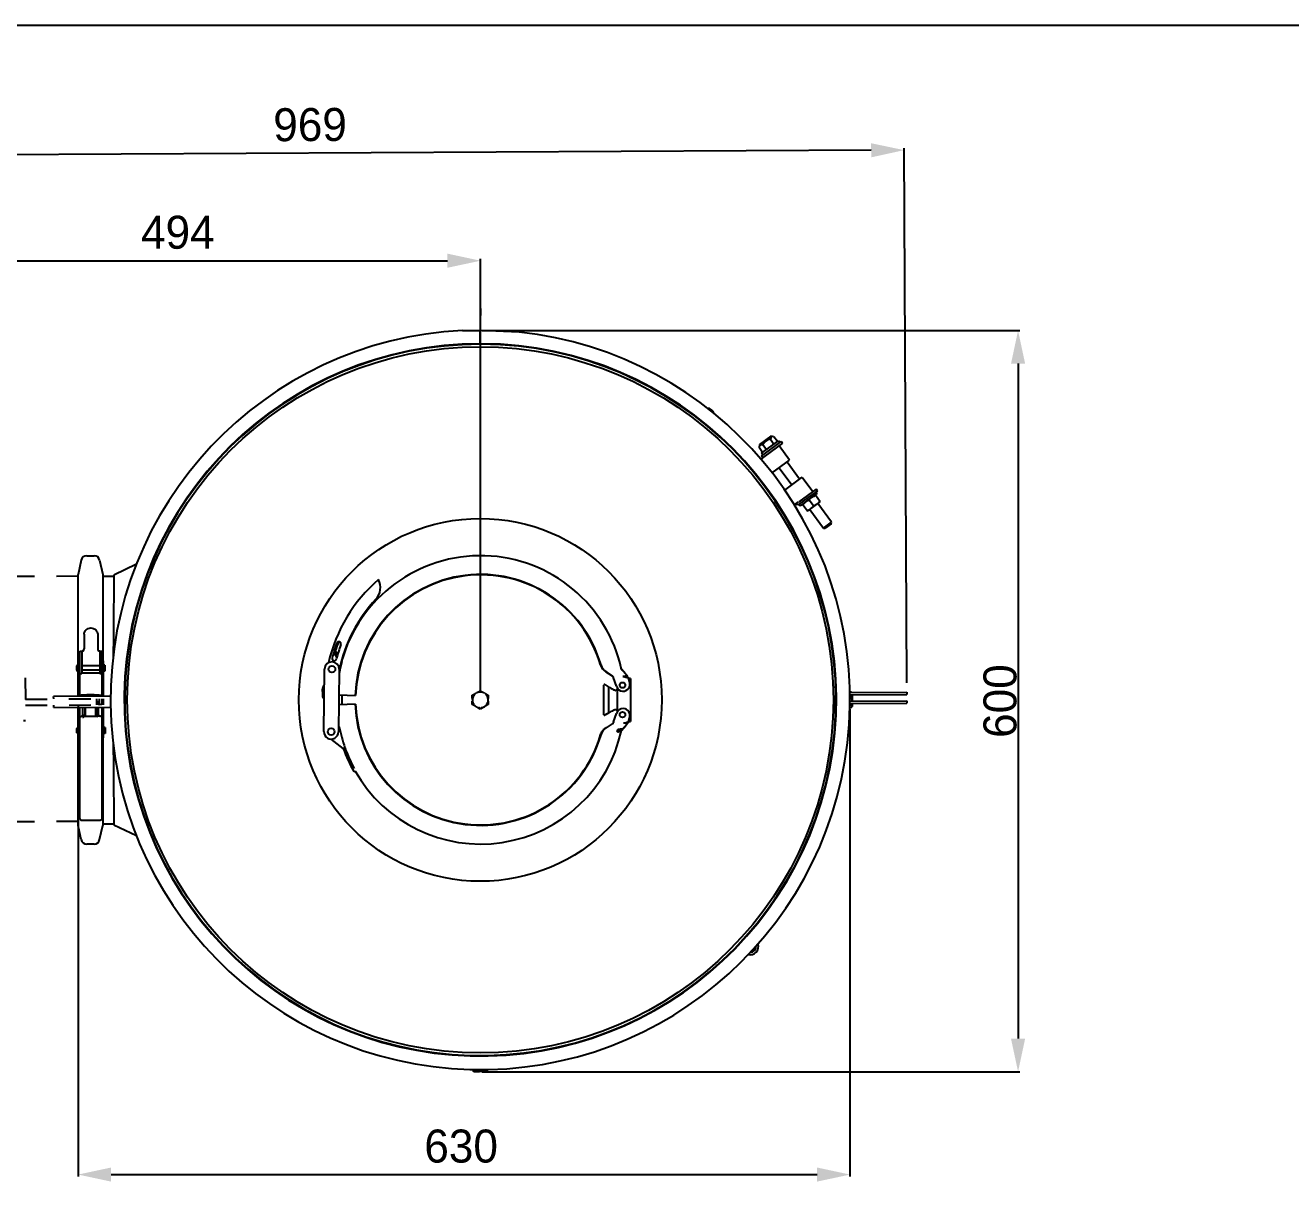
# Model space of a CAD drawing. Header units: millimetres. Extents: x 0 to 3231, y 0 to 2285.
# Drawn here: x 583 to 1615, y 1341 to 2285 of the extents above; entities that cross this region are included whole.
import ezdxf

# ---------------------------------------------------------------- set-up
doc = ezdxf.new("R2010")
doc.units = ezdxf.units.MM
doc.header["$LTSCALE"] = 177.692308
doc.header["$PDMODE"] = 3
doc.header["$PDSIZE"] = 8
doc.linetypes.add('DOT', pattern=[0.2, 0.1, -0.1])
doc.layers.get('0').update_dxf_attribs({"linetype": 'CONTINUOUS'})
doc.layers.get('Defpoints').update_dxf_attribs({"linetype": 'CONTINUOUS'})
doc.styles.get("Standard").update_dxf_attribs({"font": 'himalaya.ttf'})
doc.dimstyles.new('DIMSTYLE_5', dxfattribs={"dimtxt": 26.923077, "dimasz": 26.923077, "dimexe": 1.5, "dimexo": 1, "dimgap": 0.875, "dimtad": 1, "dimdec": 0, "dimdsep": 46, "dimtxsty": 'Standard', "dimblk": '_FILLED', "dimblk1": '_FILLED', "dimblk2": '_FILLED', "dimcen": 0.09, "dimazin": 2, "dimtp": 0.01, "dimtm": 0.01, "dimtfac": 1, "dimtdec": 0, "dimtofl": 0, "dimtmove": 0, "dimatfit": 3, "dimldrblk": '_FILLED', "dimfxl": 1, "dimtolj": 1, "dimarcsym": 0})

# ---------------------------------------------------------------- blocks, each defined once
blk = doc.blocks.new('_FILLED')
at = {"color": 0, "linetype": 'ByBlock'}
blk.add_solid([(0, 0), (-1, 0.214), (-1, -0.214)], dxfattribs=at)
blk = doc.blocks.new('*D6')
at = {"color": 0, "linetype": 'Continuous', "lineweight": -2}
for p, q in [((461, 1742.1), (461, 2094.1)), ((487.9, 2092.6), (927.6, 2092.6)), ((954.5, 1742.1), (954.5, 2094.1))]:
    blk.add_line(p, q, dxfattribs=at)
at = {"layer": 'Defpoints', "color": 0}
for p in [(954.5, 2092.6), (461, 1741.1), (954.5, 1741.1)]:
    blk.add_point(p, dxfattribs=at)
at = {"color": 0, "linetype": 'ByBlock', "lineweight": -2, "xscale": 26.9230769231, "yscale": 26.9230769231, "zscale": 26.9230769231, "rotation": 180}
blk.add_blockref('_FILLED', (461, 2092.6), dxfattribs=at)
at = {"color": 0, "linetype": 'ByBlock', "lineweight": -2, "xscale": 26.9230769231, "yscale": 26.9230769231, "zscale": 26.9230769231}
blk.add_blockref('_FILLED', (954.5, 2092.6), dxfattribs=at)
at = {"color": 0, "insert": (707.6, 2129.3), "char_height": 26.92, "attachment_point": 2, "line_spacing_factor": 0.9}
blk.add_mtext('\\A1;494', dxfattribs=at)
blk = doc.blocks.new('*D7')
at = {"color": 0, "linetype": 'Continuous', "lineweight": -2}
for p, q in [((332.9, 1767.3), (330.9, 2179.4)), ((1273.1, 2182.7), (357.8, 2178)), ((1302.3, 1748.3), (1300.1, 2184.3))]:
    blk.add_line(p, q, dxfattribs=at)
at = {"layer": 'Defpoints', "color": 0}
for p in [(330.9, 2177.9), (332.9, 1766.3), (1302.3, 1747.3)]:
    blk.add_point(p, dxfattribs=at)
at = {"color": 0, "linetype": 'ByBlock', "lineweight": -2, "xscale": 26.9230769231, "yscale": 26.9230769231, "zscale": 26.9230769231}
for p, rotation in [((1300.1, 2182.8), 0.2904615761999926), ((330.9, 2177.9), 180.2904615762)]:
    blk.add_blockref('_FILLED', p, dxfattribs=dict(at, rotation=rotation))
at = {"color": 0, "insert": (815.4, 2217.1), "char_height": 26.92, "attachment_point": 2, "rotation": 0.2905, "line_spacing_factor": 0.9}
blk.add_mtext('\\A1;969', dxfattribs=at)
blk = doc.blocks.new('*D12')
at = {"color": 0, "linetype": 'Continuous', "lineweight": -2}
for p, q in [((626.3, 1730.3), (626.3, 1345.7)), ((1255.9, 1726.7), (1255.9, 1345.7)), ((653.2, 1347.2), (1229, 1347.2))]:
    blk.add_line(p, q, dxfattribs=at)
at = {"layer": 'Defpoints', "color": 0}
for p in [(626.3, 1731.3), (1255.9, 1727.7), (1255.9, 1347.2)]:
    blk.add_point(p, dxfattribs=at)
at = {"color": 0, "linetype": 'ByBlock', "lineweight": -2, "xscale": 26.9230769231, "yscale": 26.9230769231, "zscale": 26.9230769231, "rotation": 180}
blk.add_blockref('_FILLED', (626.3, 1347.2), dxfattribs=at)
at = {"color": 0, "linetype": 'ByBlock', "lineweight": -2, "xscale": 26.9230769231, "yscale": 26.9230769231, "zscale": 26.9230769231}
blk.add_blockref('_FILLED', (1255.9, 1347.2), dxfattribs=at)
at = {"color": 0, "insert": (938.7, 1383.9), "char_height": 26.92, "attachment_point": 2, "line_spacing_factor": 0.9}
blk.add_mtext('\\A1;630', dxfattribs=at)
blk = doc.blocks.new('*D23')
at = {"color": 0, "linetype": 'Continuous', "lineweight": -2}
for p, q in [((955.8, 2035.6), (1394.5, 2035.6)), ((1393, 2008.7), (1393, 1458.1)), ((955.8, 1431.1), (1394.5, 1431.1))]:
    blk.add_line(p, q, dxfattribs=at)
at = {"layer": 'Defpoints', "color": 0}
for p in [(954.8, 2035.6), (954.8, 1431.1), (1393, 1431.1)]:
    blk.add_point(p, dxfattribs=at)
at = {"color": 0, "linetype": 'ByBlock', "lineweight": -2, "xscale": 26.9230769231, "yscale": 26.9230769231, "zscale": 26.9230769231}
for p, rotation in [((1393, 2035.6), 90), ((1393, 1431.1), 270)]:
    blk.add_blockref('_FILLED', p, dxfattribs=dict(at, rotation=rotation))
at = {"color": 0, "insert": (1378.4, 1733.4), "char_height": 26.92, "attachment_point": 5, "rotation": 90}
blk.add_mtext('\\A1;600', dxfattribs=at)

msp = doc.modelspace()

# ---------------------------------------------------------------- linework, layer by layer
at = {"linetype": 'Continuous'}
for p, q in [((0, 2284.615), (3230.769, 2284.615)), ((954.109, 2030.157), (954.837, 2053.605)), ((954.331, 2024.486), (954.331, 2031.882)), ((1182.069, 1942.67), (1181.713, 1940.329)), ((1191.244, 1949.425), (1182.069, 1942.67)), ((1183.703, 1933.193), (1199.804, 1945.049)), ((1183.843, 1935.532), (1197.533, 1945.612)), ((1187.842, 1938.476), (1184.885, 1942.492)), ((1200.816, 1943.683), (1186.561, 1933.187)), ((1190.929, 1946.942), (1193.886, 1942.926)), ((1193.633, 1949.062), (1191.244, 1949.425)), ((1193.606, 1949.067), (1193.627, 1949.063)), ((1193.648, 1949.06), (1193.669, 1949.056)), ((1193.69, 1949.053), (1193.711, 1949.049)), ((1193.733, 1949.046), (1193.754, 1949.042)), ((1196.732, 1945.022), (1193.775, 1949.038)), ((1198.6, 1944.162), (1197.533, 1945.612)), ((1206.619, 1929.899), (1197.997, 1941.608)), ((1200.816, 1943.683), (1199.808, 1945.052)), ((1181.69, 1940.159), (1181.687, 1940.137)), ((1184.644, 1936.122), (1181.687, 1940.137)), ((1181.695, 1940.202), (1181.693, 1940.18)), ((1181.701, 1940.244), (1181.698, 1940.223)), ((1181.707, 1940.287), (1181.704, 1940.265)), ((1186.518, 1933.155), (1183.232, 1930.735)), ((1184.711, 1931.824), (1183.703, 1933.193)), ((1184.911, 1934.083), (1183.843, 1935.532)), ((1192.46, 1919.473), (1206.619, 1929.899)), ((1198.163, 1923.673), (1208.392, 1909.782)), ((1214.834, 1914.526), (1204.606, 1928.417)), ((1202.653, 1905.557), (1216.847, 1916.008)), ((1216.847, 1916.008), (1225.468, 1904.3)), ((1229.295, 1905.006), (1213.195, 1893.151)), ((1228.287, 1906.375), (1214.032, 1895.879)), ((1215.465, 1892.587), (1229.154, 1902.667)), ((1231.574, 1896.007), (1227.7, 1901.269)), ((1228.087, 1904.116), (1229.154, 1902.667)), ((1229.295, 1905.006), (1228.287, 1906.375)), ((1210.602, 1893.353), (1213.989, 1895.847)), ((1213.189, 1893.147), (1212.181, 1894.516)), ((1214.397, 1894.037), (1215.465, 1892.587)), ((1221.106, 1888.299), (1217.076, 1893.772)), ((1221.11, 1888.299), (1231.573, 1896.004)), ((1225.996, 1892.62), (1222.655, 1897.158)), ((1223.12, 1889.78), (1234.308, 1874.585)), ((1240.75, 1879.328), (1229.562, 1894.523)), ((1234.308, 1874.585), (1240.75, 1879.328)), ((1240.538, 1877.93), (1240.75, 1879.328)), ((1234.308, 1874.585), (1235.707, 1874.373)), ((1240.538, 1877.93), (1235.707, 1874.373)), ((628.83, 1848.375), (626.268, 1836.73)), ((633.323, 1851.986), (639.339, 1851.986)), ((643.832, 1848.375), (646.393, 1836.73)), ((673.817, 1845.014), (655.464, 1836.189)), ((626.268, 1763.076), (626.268, 1836.73)), ((646.393, 1836.73), (646.393, 1766.326)), ((646.393, 1835.386), (655.464, 1835.386)), ((655.464, 1836.189), (655.418, 1830.828)), ((855.279, 1798.59), (855.953, 1798.434)), ((631.224, 1787.863), (631.224, 1775.94)), ((642.224, 1787.863), (642.224, 1775.94)), ((626.536, 1766.326), (626.536, 1737.225)), ((626.536, 1766.326), (627.736, 1766.326)), ((627.736, 1737.231), (627.724, 1774.055)), ((627.724, 1774.055), (629.724, 1774.055)), ((629.224, 1773.48), (629.224, 1755.656)), ((644.224, 1774.055), (645.724, 1774.055)), ((644.224, 1755.656), (644.224, 1773.48)), ((645.724, 1774.055), (645.736, 1737.322)), ((645.736, 1766.326), (646.936, 1766.326)), ((646.936, 1737.328), (646.936, 1766.326)), ((837.332, 1769.317), (834.817, 1773.244)), ((836.075, 1774.487), (837.92, 1771.396)), ((841.109, 1766.052), (841.45, 1765.481)), ((625.136, 1758.583), (625.136, 1762.07)), ((626.136, 1763.076), (626.286, 1763.076)), ((626.136, 1757.576), (626.286, 1757.576)), ((626.268, 1737.958), (626.268, 1757.576)), ((626.286, 1763.076), (626.336, 1762.422)), ((626.336, 1757.634), (626.286, 1757.576)), ((626.336, 1762.422), (626.336, 1757.634)), ((629.224, 1755.656), (627.736, 1755.656)), ((644.224, 1762.076), (629.224, 1762.076)), ((644.224, 1758.576), (629.224, 1758.576)), ((643.724, 1756.171), (629.724, 1756.171)), ((645.736, 1755.656), (644.224, 1755.656)), ((648.086, 1762.826), (646.986, 1762.826)), ((648.086, 1757.826), (646.986, 1757.826)), ((648.086, 1762.826), (648.136, 1762.495)), ((648.136, 1758.062), (648.086, 1757.826)), ((648.136, 1762.495), (648.136, 1758.062)), ((826.654, 1708.521), (827.289, 1759.517)), ((839.288, 1759.367), (838.653, 1708.371)), ((1054.819, 1759.154), (1054.837, 1759.133)), ((1054.855, 1759.112), (1054.874, 1759.091)), ((1054.892, 1759.07), (1054.91, 1759.05)), ((1054.929, 1759.029), (1054.947, 1759.008)), ((1054.966, 1758.987), (1054.984, 1758.967)), ((1061.934, 1753.976), (1054.984, 1758.967)), ((1056.701, 1757.269), (1061.858, 1753.961)), ((1061.892, 1753.961), (1056.93, 1757.269)), ((1072.856, 1755.523), (1069.423, 1759.387)), ((1070.365, 1758.251), (1074.005, 1754.216)), ((1055.231, 1722.3), (1055.231, 1746.473)), ((1056.002, 1746.893), (1059.113, 1744.888)), ((1059.113, 1723.885), (1059.113, 1744.888)), ((1062.762, 1753.385), (1062.556, 1753.384)), ((1065.398, 1745.454), (1063.077, 1752.418)), ((1072.312, 1753.818), (1072.694, 1753.885)), ((1074.006, 1754.216), (1074.02, 1754.201)), ((1074.077, 1754.136), (1074.091, 1754.119)), ((1074.106, 1754.102), (1074.12, 1754.085)), ((1076.127, 1749.296), (1075.098, 1752.361)), ((1076.831, 1751.886), (1075.258, 1751.886)), ((1076.831, 1751.886), (1076.831, 1716.886)), ((652.809, 1737.358), (606.312, 1737.122)), ((606.323, 1735.122), (606.312, 1737.122)), ((626.268, 1737.958), (626.536, 1738)), ((627.736, 1738.191), (628.83, 1738.364)), ((630.393, 1738.352), (627.831, 1737.946)), ((629.331, 1738.184), (629.331, 1737.239)), ((631.331, 1738.352), (631.331, 1737.249)), ((639.339, 1738.49), (633.323, 1738.49)), ((636.323, 1738.435), (636.323, 1737.274)), ((636.661, 1737.276), (636.661, 1738.435)), ((641.182, 1735.299), (641.208, 1730.299)), ((644.831, 1737.946), (642.269, 1738.352)), ((643.33, 1738.184), (643.33, 1737.31)), ((643.33, 1735.31), (643.33, 1730.589)), ((643.832, 1738.364), (645.736, 1738.062)), ((645.736, 1737.953), (644.831, 1737.946)), ((645.736, 1735.322), (645.736, 1730.322)), ((646.936, 1730.328), (646.936, 1735.328)), ((839.027, 1738.418), (852.573, 1737.945)), ((947.831, 1738.139), (949.857, 1739.308)), ((947.831, 1735.418), (947.831, 1738.139)), ((952.305, 1740.722), (954.331, 1741.891)), ((954.331, 1741.891), (956.357, 1740.722)), ((958.805, 1739.308), (960.83, 1738.139)), ((960.83, 1738.139), (960.83, 1735.418)), ((1066.095, 1742.985), (1065.966, 1742.776)), ((1066.095, 1744.04), (1066.095, 1743.364)), ((1066.361, 1725.409), (1066.361, 1743.364)), ((1257.09, 1736.674), (1255.839, 1736.674)), ((1255.844, 1738.415), (1302.314, 1738.65)), ((1255.849, 1740.415), (1302.304, 1740.65)), ((1257.09, 1740.661), (1255.85, 1740.661)), ((1257.581, 1738.424), (1257.581, 1733.537)), ((1302.304, 1740.65), (1302.314, 1738.65)), ((606.358, 1728.122), (606.348, 1730.122)), ((606.358, 1728.122), (652.889, 1728.358)), ((626.268, 1712.08), (626.268, 1728.223)), ((626.536, 1728.224), (626.536, 1703.33)), ((627.736, 1637.371), (627.736, 1728.23)), ((630.212, 1720.981), (630.212, 1728.243)), ((631.712, 1728.248), (631.712, 1721.667)), ((631.936, 1728.252), (631.936, 1721.047)), ((640.712, 1721.105), (640.712, 1728.296)), ((641.536, 1732.185), (641.198, 1732.185)), ((641.536, 1733.129), (641.536, 1730.3)), ((641.536, 1733.129), (642.736, 1733.129)), ((642.736, 1731.173), (641.536, 1731.173)), ((642.212, 1728.248), (642.212, 1721.667)), ((642.736, 1733.129), (642.736, 1730.307)), ((642.736, 1728.307), (642.736, 1720.488)), ((642.836, 1730.511), (644.831, 1730.827)), ((645.736, 1730.711), (643.832, 1730.409)), ((644.831, 1730.827), (645.736, 1730.82)), ((645.736, 1728.322), (645.736, 1637.371)), ((646.936, 1703.33), (646.936, 1728.328)), ((852.573, 1730.826), (838.926, 1730.35)), ((947.831, 1730.634), (947.831, 1733.354)), ((949.857, 1729.464), (947.831, 1730.634)), ((954.331, 1726.881), (952.305, 1728.051)), ((956.357, 1728.051), (954.331, 1726.881)), ((960.83, 1730.634), (958.805, 1729.464)), ((960.83, 1733.354), (960.83, 1730.634)), ((1059.113, 1723.885), (1056.002, 1721.88)), ((1065.966, 1725.996), (1066.095, 1725.787)), ((1066.095, 1725.409), (1066.095, 1724.712)), ((1242.304, 1730.481), (1244.325, 1730.482)), ((1244.328, 1731.482), (1242.316, 1731.481)), ((1257.09, 1728.112), (1255.815, 1728.112)), ((1257.09, 1730.399), (1255.821, 1730.399)), ((1255.824, 1731.415), (1302.349, 1731.65)), ((1255.83, 1733.415), (1302.339, 1733.65)), ((1257.581, 1731.424), (1257.581, 1728.886)), ((1302.339, 1733.65), (1302.349, 1731.65)), ((581.803, 1717.497), (583.353, 1717.505)), ((630.736, 1721.667), (630.736, 1721.336)), ((631.712, 1721.667), (630.736, 1721.667)), ((632.228, 1721.105), (641.244, 1721.105)), ((641.536, 1721.667), (641.536, 1721.047)), ((642.212, 1721.667), (641.536, 1721.667)), ((1061.894, 1714.813), (1056.942, 1711.511)), ((1063.081, 1716.367), (1065.387, 1723.284)), ((1069.423, 1709.386), (1073.076, 1713.498)), ((1070.224, 1710.522), (1073.955, 1714.528)), ((1073.87, 1715.947), (1073.562, 1715.891)), ((1075.093, 1716.395), (1075.114, 1716.46)), ((1075.114, 1716.46), (1075.12, 1716.476)), ((1075.12, 1716.476), (1076.138, 1719.511)), ((1075.226, 1716.886), (1076.831, 1716.886)), ((625.336, 1707.62), (625.336, 1711.04)), ((626.268, 1632.042), (626.268, 1706.58)), ((626.336, 1712.08), (626.486, 1712.08)), ((626.336, 1706.58), (626.486, 1706.58)), ((626.536, 1703.33), (627.736, 1703.33)), ((645.736, 1703.33), (646.936, 1703.33)), ((646.393, 1703.33), (646.393, 1632.042)), ((647.186, 1711.83), (647.136, 1711.499)), ((647.136, 1711.499), (647.136, 1707.548)), ((647.136, 1707.548), (647.186, 1706.83)), ((648.286, 1711.83), (647.186, 1711.83)), ((648.286, 1706.83), (647.186, 1706.83)), ((648.286, 1711.83), (648.336, 1711.499)), ((648.336, 1707.3), (648.286, 1706.83)), ((648.336, 1711.499), (648.336, 1707.3)), ((839.325, 1712.436), (838.704, 1712.502)), ((1054.525, 1709.653), (1054.506, 1709.631)), ((1054.563, 1709.695), (1054.544, 1709.674)), ((1054.602, 1709.738), (1054.582, 1709.717)), ((1054.64, 1709.781), (1054.621, 1709.759)), ((1054.679, 1709.823), (1054.66, 1709.802)), ((1065.983, 1708.596), (1066.035, 1708.783)), ((1066.441, 1710.021), (1066.298, 1709.992)), ((1069.167, 1709.386), (1069.42, 1709.386)), ((1069.42, 1709.386), (1069.423, 1709.386)), ((842.574, 1694.718), (832.731, 1702.447)), ((843.943, 1695.343), (842.574, 1694.718)), ((852.535, 1675.934), (851.238, 1675.749)), ((628.83, 1620.398), (626.268, 1632.042)), ((628.936, 1636.236), (644.536, 1636.236)), ((643.832, 1620.398), (646.393, 1632.042)), ((646.393, 1633.386), (655.464, 1633.386)), ((655.417, 1637.998), (655.464, 1632.584)), ((655.464, 1632.584), (673.817, 1623.759)), ((639.339, 1616.786), (633.323, 1616.786)), ((1178.992, 1533.108), (1179.149, 1533.353)), ((948.743, 1431.627), (948.743, 1432.933)), ((959.829, 1431.136), (948.833, 1431.136)), ((954.152, 1432.786), (954.152, 1431.627)), ((959.739, 1431.627), (959.739, 1432.925)), ((959.918, 1431.627), (959.918, 1432.93))]:
    msp.add_line(p, q, dxfattribs=at)
for p, q in [((939.73, 2035.633), (954.511, 2035.633)), ((985.92, 2034.327), (954.279, 2035.633)), ((970.901, 2024.405), (954.331, 2024.878)), ((970.879, 2024.014), (954.331, 2024.486))]:
    msp.add_line(p, q)
at = {"linetype": 'DOT'}
for p, q in [((626.268, 1835.224), (557.48, 1834.876)), ((583.2, 1752.505), (583.378, 1717.505)), ((583.289, 1735.005), (652.756, 1735.357)), ((583.314, 1730.005), (652.836, 1730.358)), ((626.268, 1635.222), (558.564, 1634.879))]:
    msp.add_line(p, q, dxfattribs=at)
at = {"linetype": 'Continuous'}
for points in [[(1074.034, 1754.185), (1074.048, 1754.168), (1074.063, 1754.152)], [(1075.023, 1752.57), (1075.032, 1752.547), (1075.041, 1752.524), (1075.049, 1752.501), (1075.058, 1752.478), (1075.066, 1752.454), (1075.074, 1752.431), (1075.082, 1752.408), (1075.09, 1752.385)], [(632.033, 1721.066), (632.055, 1721.077), (632.077, 1721.087), (632.101, 1721.095), (632.127, 1721.103), (632.154, 1721.108), (632.178, 1721.111), (632.198, 1721.111), (632.214, 1721.109), (632.228, 1721.105)], [(641.244, 1721.105), (641.261, 1721.109), (641.281, 1721.11), (641.302, 1721.11), (641.327, 1721.106), (641.355, 1721.1), (641.38, 1721.093), (641.401, 1721.085), (641.421, 1721.076), (641.439, 1721.066)], [(1073.955, 1714.528), (1073.976, 1714.552), (1073.998, 1714.576), (1074.02, 1714.6), (1074.041, 1714.624), (1074.063, 1714.649), (1074.084, 1714.674), (1074.105, 1714.699), (1074.126, 1714.724)], [(1075.106, 1716.436), (1075.093, 1716.398), (1075.079, 1716.359), (1075.065, 1716.32), (1075.05, 1716.281), (1075.035, 1716.243), (1075.02, 1716.204), (1075.004, 1716.166), (1074.988, 1716.127)]]:
    msp.add_lwpolyline(points, dxfattribs=at)
for centre, radius in [((954.331, 1734.386), 288), ((954.331, 1734.386), 148), ((833.288, 1759.442), 2.75), ((1070.311, 1746.387), 2.25), ((1070.311, 1722.386), 2.25), ((832.653, 1708.446), 2.75)]:
    msp.add_circle(centre, radius, dxfattribs=at)
for centre, radius, start, end in [((954.331, 1734.386), 301.6, 92.774761, 83.987842), ((954.331, 1734.386), 290.492, 90, 86.73), ((954.331, 1734.386), 290.1, 90, 86.73), ((1138.844, 1965.945), 6.5, 18.340398, 84.828498), ((1187.042, 1939.241), 5.429, 165.638232, 168.437679), ((1187.889, 1939.065), 6.293, 168.416822, 170.191877), ((1225.624, 1887.209), 10.372, 113.013814, 117.089971), ((1234.854, 1888.553), 14.929, 144.131556, 144.802917), ((633.323, 1847.386), 4.6, 90, 167.589264), ((639.339, 1847.386), 4.6, 12.410739, 90), ((954.511, 1734.386), 117.6, 12.096442, 164.487146), ((955.807, 1735.386), 128.758, 131.017001, 166.827179), ((954.511, 1734.386), 102.344, 16.199499, 178.000285), ((954.511, 1734.386), 102, 16.293461, 178.000285), ((858.873, 1826.098), 14, 316.899085, 27.378992), ((955.807, 1735.386), 118.758, 136.899085, 168.370672), ((850.065, 1792.031), 2, 279.65803, 302.023741), ((955.949, 1736.937), 126.458, 159.761236, 165.610016), ((954.469, 1734.387), 125, 157.700617, 161.288766), ((955.949, 1736.937), 122.958, 159.761236, 165.4357), ((838.94, 1780.078), 1.75, 339.761236, 159.761236), ((833.288, 1759.442), 6, 359.286793, 179.286793), ((835.2, 1768.111), 1.76, 171.709741, 351.709741), ((954.511, 1734.386), 117.258, 164.622493, 169.06681), ((626.136, 1762.076), 1, 90, 180.000214), ((626.136, 1758.576), 1, 179.999774, 270), ((1062.767, 1765.833), 10.387, 196.201578, 207.580409), ((1062.729, 1765.814), 10.344, 207.585585, 212.145959), ((1062.686, 1765.787), 10.294, 212.144904, 216.732476), ((1061.332, 1764.781), 8.607, 216.756955, 220.823997), ((1063.412, 1766.552), 11.338, 221.989013, 225.052105), ((1063.008, 1766.146), 10.765, 225.048258, 228.183955), ((1062.424, 1765.486), 9.885, 228.153724, 235.151925), ((1062.214, 1765.199), 9.529, 235.204461, 236.309709), ((831.369, 1742.587), 6, 134.992682, 223.53759), ((1055.731, 1746.473), 0.5, 57.195507, 179.999986), ((1060.242, 1751.465), 2.99, 18.487683, 22.668109), ((1071.091, 1747.351), 6, 198.435234, 263.763221), ((1070.439, 1747.387), 6, 270.000285, 18.549622), ((1070.16, 1736.955), 16.21, 86.479477, 88.07223), ((1070.34, 1739.9), 13.261, 87.64665, 88.42347), ((1068.507, 1781.825), 28.287, 274.48673, 275.310608), ((1070.12, 1764.616), 11.008, 273.123743, 274.131344), ((1070.309, 1739.419), 13.743, 82.261394, 87.597499), ((1070.091, 1765.006), 11.399, 274.131399, 275.105265), ((1069.971, 1766.222), 12.621, 275.157743, 278.857743), ((1070.267, 1738.696), 14.466, 84.664603, 86.480395), ((1070.404, 1740.154), 13.001, 82.609182, 84.665513), ((1070.121, 1765.775), 12.156, 278.483442, 279.172403), ((1069.51, 1769.262), 15.695, 278.811511, 279.34459), ((1068.205, 1777.064), 23.606, 279.396494, 280.389713), ((1068.983, 1772.756), 19.229, 279.205253, 279.971823), ((1070.024, 1737.434), 15.748, 80.783897, 82.512275), ((1070.043, 1737.376), 15.803, 81.628298, 82.304407), ((1069.178, 1731.578), 21.665, 80.629071, 81.598308), ((1076.571, 1731.51), 22.71, 99.92167, 100.424786), ((1068.288, 1726.563), 26.757, 80.33572, 80.843219), ((1076.407, 1732.449), 21.756, 99.405814, 99.921665), ((1064.226, 1702.719), 50.944, 80.056174, 80.334041), ((1076.26, 1733.336), 20.857, 98.875161, 99.405825), ((1074.893, 1741.975), 12.111, 96.910159, 98.685202), ((1075.254, 1739.002), 15.106, 95.556718, 96.911811), ((1082.028, 1802.734), 50.643, 260.316057, 260.884127), ((1098.235, 1889.322), 138.73, 259.736207, 259.860645), ((1075.732, 1734.092), 20.039, 94.57087, 95.55793), ((1078.946, 1781.364), 29.063, 259.825497, 260.423421), ((1074.379, 1748.479), 5.593, 92.496101, 94.307544), ((1078.28, 1777.52), 25.161, 260.461874, 261.15727), ((1069.916, 1750.535), 5.503, 31.780599, 39.937874), ((1078.633, 1779.788), 27.456, 261.157174, 261.798682), ((1070.14, 1750.677), 5.237, 23.250039, 31.745257), ((1079.042, 1782.627), 30.324, 261.798641, 262.383365), ((1070.286, 1750.742), 5.078, 21.101888, 23.228511), ((827.478, 1737.643), 2, 180.38634, 255.823577), ((855.528, 1736.398), 30.078, 172.114854, 177.458753), ((954.331, 1734.386), 112.888, 177.996058, 182.00423), ((954.331, 1734.386), 6.5, 177.512609, 178.887391), ((954.331, 1734.386), 6.5, 181.112609, 182.487391), ((954.331, 1734.386), 6.5, 173.912609, 175.287391), ((954.331, 1734.386), 6.5, 170.312609, 171.687391), ((954.331, 1734.386), 6.375, 178.887391, 181.112609), ((954.331, 1734.386), 6.375, 175.287391, 177.512609), ((954.331, 1734.386), 6.375, 182.487391, 184.712609), ((954.331, 1734.386), 6.5, 166.712609, 168.087391), ((954.331, 1734.386), 6.375, 171.687391, 173.912609), ((954.331, 1734.386), 6.375, 168.087391, 170.312609), ((954.331, 1734.386), 6.5, 163.112609, 164.487391), ((954.331, 1734.386), 6.375, 164.487391, 166.712609), ((954.331, 1734.386), 6.5, 159.512609, 160.887391), ((954.331, 1734.386), 6.375, 160.887391, 163.112609), ((954.331, 1734.386), 6.5, 155.912609, 157.287391), ((954.331, 1734.386), 6.375, 157.287391, 159.512609), ((954.331, 1734.386), 6.5, 152.312609, 153.687391), ((954.331, 1734.386), 6.375, 153.687391, 155.912609), ((954.331, 1734.386), 6.375, 150.087391, 152.312609), ((954.331, 1734.386), 6.5, 148.712609, 150.087391), ((954.331, 1734.386), 6.375, 146.487391, 148.712609), ((954.331, 1734.386), 6.5, 145.112609, 146.487391), ((954.331, 1734.386), 6.375, 142.887391, 145.112609), ((954.331, 1734.386), 6.5, 141.512609, 142.887391), ((954.331, 1734.386), 6.375, 139.287391, 141.512609), ((954.331, 1734.386), 6.5, 137.912609, 139.287391), ((954.331, 1734.386), 6.375, 135.687391, 137.912609), ((954.331, 1734.386), 6.5, 134.312609, 135.687391), ((954.331, 1734.386), 6.375, 132.087391, 134.312609), ((954.331, 1734.386), 6.5, 130.712609, 132.087391), ((954.331, 1734.386), 6.375, 128.487391, 130.712609), ((954.331, 1734.386), 6.5, 127.112609, 128.487391), ((954.331, 1734.386), 6.375, 124.887391, 127.112609), ((954.331, 1734.386), 6.5, 123.512609, 124.887391), ((954.331, 1734.386), 6.375, 121.287391, 123.512609), ((954.331, 1734.386), 6.5, 119.912609, 121.287391), ((954.331, 1734.386), 6.375, 117.687391, 119.912609), ((954.331, 1734.386), 6.5, 116.312609, 117.687391), ((954.331, 1734.386), 6.375, 114.087391, 116.312609), ((954.331, 1734.386), 6.5, 112.712609, 114.087391), ((954.331, 1734.386), 6.375, 110.487391, 112.712609), ((954.331, 1734.386), 6.5, 109.112609, 110.487391), ((954.331, 1734.386), 6.375, 106.887391, 109.112609), ((954.331, 1734.386), 6.5, 105.512609, 106.887391), ((954.331, 1734.386), 6.375, 103.287391, 105.512609), ((954.331, 1734.386), 6.5, 101.912609, 103.287391), ((954.331, 1734.386), 6.375, 99.687391, 101.912609), ((954.331, 1734.386), 6.5, 98.312609, 99.687391), ((954.331, 1734.386), 6.375, 96.087391, 98.312609), ((954.331, 1734.386), 6.5, 94.712609, 96.087391), ((954.331, 1734.386), 6.375, 92.487391, 94.712609), ((954.331, 1734.386), 6.5, 91.112609, 92.487391), ((954.331, 1734.386), 6.375, 88.887391, 91.112609), ((954.331, 1734.386), 6.5, 87.512609, 88.887391), ((954.331, 1734.386), 6.375, 85.287391, 87.512609), ((954.331, 1734.386), 6.5, 83.912609, 85.287391), ((954.331, 1734.386), 6.375, 81.687391, 83.912609), ((954.331, 1734.386), 6.5, 80.312609, 81.687391), ((954.331, 1734.386), 6.375, 78.087391, 80.312609), ((954.331, 1734.386), 6.5, 76.712609, 78.087391), ((954.331, 1734.386), 6.375, 74.487391, 76.712609), ((954.331, 1734.386), 6.5, 73.112609, 74.487391), ((954.331, 1734.386), 6.375, 70.887391, 73.112609), ((954.331, 1734.386), 6.5, 69.512609, 70.887391), ((954.331, 1734.386), 6.375, 67.287391, 69.512609), ((954.331, 1734.386), 6.5, 65.912609, 67.287391), ((954.331, 1734.386), 6.375, 63.687391, 65.912609), ((954.331, 1734.386), 6.5, 62.312609, 63.687391), ((954.331, 1734.386), 6.375, 60.087391, 62.312609), ((954.331, 1734.386), 6.5, 58.712609, 60.087391), ((954.331, 1734.386), 6.375, 56.487391, 58.712609), ((954.331, 1734.386), 6.5, 55.112609, 56.487391), ((954.331, 1734.386), 6.375, 52.887391, 55.112609), ((954.331, 1734.386), 6.5, 51.512609, 52.887391), ((954.331, 1734.386), 6.375, 49.287391, 51.512609), ((954.331, 1734.386), 6.5, 47.912609, 49.287391), ((954.331, 1734.386), 6.375, 45.687391, 47.912609), ((954.331, 1734.386), 6.5, 44.312609, 45.687391), ((954.331, 1734.386), 6.375, 42.087391, 44.312609), ((954.331, 1734.386), 6.5, 40.712609, 42.087391), ((954.331, 1734.386), 6.375, 38.487391, 40.712609), ((954.331, 1734.386), 6.375, 34.887391, 37.112609), ((954.331, 1734.386), 6.5, 37.112609, 38.487391), ((954.331, 1734.386), 6.375, 31.287391, 33.512609), ((954.331, 1734.386), 6.5, 33.512609, 34.887391), ((954.331, 1734.386), 6.375, 27.687391, 29.912609), ((954.331, 1734.386), 6.5, 29.912609, 31.287391), ((954.331, 1734.386), 6.375, 24.087391, 26.312609), ((954.331, 1734.386), 6.5, 26.312609, 27.687391), ((954.331, 1734.386), 6.375, 20.487391, 22.712609), ((954.331, 1734.386), 6.5, 22.712609, 24.087391), ((954.331, 1734.386), 6.375, 16.887391, 19.112609), ((954.331, 1734.386), 6.5, 19.112609, 20.487391), ((954.331, 1734.386), 6.375, 13.287391, 15.512609), ((954.331, 1734.386), 6.5, 15.512609, 16.887391), ((954.331, 1734.386), 6.375, 9.687391, 11.912609), ((954.331, 1734.386), 6.375, 6.087391, 8.312609), ((954.331, 1734.386), 6.5, 11.912609, 13.287391), ((954.331, 1734.386), 6.375, 2.487391, 4.712609), ((954.331, 1734.386), 6.375, 355.287391, 357.512609), ((954.331, 1734.386), 6.375, 358.887391, 1.112609), ((954.331, 1734.386), 6.5, 8.312609, 9.687391), ((954.331, 1734.386), 6.5, 4.712609, 6.087391), ((954.331, 1734.386), 6.5, 1.112609, 2.487391), ((954.331, 1734.386), 6.5, 357.512609, 358.887391), ((1064.702, 1743.953), 1.813, 261.314422, 270.827601), ((1250.544, 1737.648), 7.206, 22.641816, 24.719361), ((954.511, 1734.386), 102.344, 182, 343.812022), ((954.511, 1734.386), 102, 182, 343.717665), ((954.331, 1734.386), 6.5, 184.712609, 186.087391), ((954.331, 1734.386), 6.5, 188.312609, 189.687391), ((954.331, 1734.386), 6.5, 191.912609, 193.287391), ((954.331, 1734.386), 6.375, 186.087391, 188.312609), ((954.331, 1734.386), 6.375, 189.687391, 191.912609), ((954.331, 1734.386), 6.5, 195.512609, 196.887391), ((954.331, 1734.386), 6.375, 193.287391, 195.512609), ((954.331, 1734.386), 6.5, 199.112609, 200.487391), ((954.331, 1734.386), 6.375, 196.887391, 199.112609), ((954.331, 1734.386), 6.5, 202.712609, 204.087391), ((954.331, 1734.386), 6.375, 200.487391, 202.712609), ((954.331, 1734.386), 6.5, 206.312609, 207.687391), ((954.331, 1734.386), 6.375, 204.087391, 206.312609), ((954.331, 1734.386), 6.375, 207.687391, 209.912609), ((954.331, 1734.386), 6.5, 209.912609, 211.287391), ((954.331, 1734.386), 6.375, 211.287391, 213.512609), ((954.331, 1734.386), 6.5, 213.512609, 214.887391), ((954.331, 1734.386), 6.375, 214.887391, 217.112609), ((954.331, 1734.386), 6.5, 217.112609, 218.487391), ((954.331, 1734.386), 6.375, 218.487391, 220.712609), ((954.331, 1734.386), 6.5, 220.712609, 222.087391), ((954.331, 1734.386), 6.375, 222.087391, 224.312609), ((954.331, 1734.386), 6.5, 224.312609, 225.687391), ((954.331, 1734.386), 6.375, 225.687391, 227.912609), ((954.331, 1734.386), 6.5, 227.912609, 229.287391), ((954.331, 1734.386), 6.375, 229.287391, 231.512609), ((954.331, 1734.386), 6.5, 231.512609, 232.887391), ((954.331, 1734.386), 6.375, 232.887391, 235.112609), ((954.331, 1734.386), 6.5, 235.112609, 236.487391), ((954.331, 1734.386), 6.375, 236.487391, 238.712609), ((954.331, 1734.386), 6.5, 238.712609, 240.087391), ((954.331, 1734.386), 6.375, 240.087391, 242.312609), ((954.331, 1734.386), 6.5, 242.312609, 243.687391), ((954.331, 1734.386), 6.375, 243.687391, 245.912609), ((954.331, 1734.386), 6.5, 245.912609, 247.287391), ((954.331, 1734.386), 6.375, 247.287391, 249.512609), ((954.331, 1734.386), 6.5, 249.512609, 250.887391), ((954.331, 1734.386), 6.375, 250.887391, 253.112609), ((954.331, 1734.386), 6.5, 253.112609, 254.487391), ((954.331, 1734.386), 6.375, 254.487391, 256.712609), ((954.331, 1734.386), 6.5, 256.712609, 258.087391), ((954.331, 1734.386), 6.375, 258.087391, 260.312609), ((954.331, 1734.386), 6.5, 260.312609, 261.687391), ((954.331, 1734.386), 6.375, 261.687391, 263.912609), ((954.331, 1734.386), 6.5, 263.912609, 265.287391), ((954.331, 1734.386), 6.375, 265.276481, 267.523519), ((954.331, 1734.386), 6.375, 272.476481, 274.723519), ((954.331, 1734.386), 6.5, 274.712609, 276.087391), ((954.331, 1734.386), 6.375, 276.087391, 278.312609), ((954.331, 1734.386), 6.5, 278.312609, 279.687391), ((954.331, 1734.386), 6.375, 279.687391, 281.912609), ((954.331, 1734.386), 6.5, 281.912609, 283.287391), ((954.331, 1734.386), 6.375, 283.287391, 285.512609), ((954.331, 1734.386), 6.5, 285.512609, 286.887391), ((954.331, 1734.386), 6.375, 286.887391, 289.112609), ((954.331, 1734.386), 6.5, 289.112609, 290.487391), ((954.331, 1734.386), 6.375, 290.487391, 292.712609), ((954.331, 1734.386), 6.5, 292.712609, 294.087391), ((954.331, 1734.386), 6.375, 294.087391, 296.312609), ((954.331, 1734.386), 6.5, 296.312609, 297.687391), ((954.331, 1734.386), 6.375, 297.687391, 299.912609), ((954.331, 1734.386), 6.5, 299.912609, 301.287391), ((954.331, 1734.386), 6.375, 301.287391, 303.512609), ((954.331, 1734.386), 6.5, 303.512609, 304.887391), ((954.331, 1734.386), 6.375, 304.887391, 307.112609), ((954.331, 1734.386), 6.5, 307.112609, 308.487391), ((954.331, 1734.386), 6.375, 308.487391, 310.712609), ((954.331, 1734.386), 6.5, 310.712609, 312.087391), ((954.331, 1734.386), 6.375, 312.087391, 314.312609), ((954.331, 1734.386), 6.5, 314.312609, 315.687391), ((954.331, 1734.386), 6.375, 315.687391, 317.912609), ((954.331, 1734.386), 6.5, 317.912609, 319.287391), ((954.331, 1734.386), 6.375, 319.287391, 321.512609), ((954.331, 1734.386), 6.375, 322.887391, 325.112609), ((954.331, 1734.386), 6.5, 321.512609, 322.887391), ((954.331, 1734.386), 6.375, 326.487391, 328.712609), ((954.331, 1734.386), 6.5, 325.112609, 326.487391), ((954.331, 1734.386), 6.375, 330.087391, 332.312609), ((954.331, 1734.386), 6.5, 328.712609, 330.087391), ((954.331, 1734.386), 6.375, 333.687391, 335.912609), ((954.331, 1734.386), 6.5, 332.312609, 333.687391), ((954.331, 1734.386), 6.375, 337.287391, 339.512609), ((954.331, 1734.386), 6.5, 335.912609, 337.287391), ((954.331, 1734.386), 6.375, 340.887391, 343.112609), ((954.331, 1734.386), 6.5, 339.512609, 340.887391), ((954.331, 1734.386), 6.375, 344.487391, 346.712609), ((954.331, 1734.386), 6.5, 343.112609, 344.487391), ((954.331, 1734.386), 6.375, 348.087391, 350.312609), ((954.331, 1734.386), 6.375, 351.687391, 353.912609), ((954.331, 1734.386), 6.5, 346.712609, 348.087391), ((954.331, 1734.386), 6.5, 350.312609, 351.687391), ((954.331, 1734.386), 6.5, 353.912609, 355.287391), ((1071.079, 1721.386), 6, 90, 161.565051), ((1070.45, 1721.419), 6, 341.450663, 83.983153), ((629.714, 1719.212), 1.985, 103.921724, 112.885641), ((628.57, 1725.097), 5.087, 285.816297, 288.820884), ((628.344, 1725.759), 5.787, 288.818814, 291.386037), ((628.028, 1726.568), 6.656, 291.383877, 293.552762), ((629.516, 1721.326), 1.219, 335.436686, 351.666986), ((627.301, 1728.227), 8.467, 293.576613, 295.235657), ((629.454, 1721.335), 1.282, 351.673206, 0.039862), ((640.562, 1718.266), 2.946, 67.954054, 70.690057), ((644.771, 1723.094), 2.037, 205.358304, 213.681888), ((644.739, 1723.073), 1.998, 230.569941, 255.430145), ((643.758, 1719.212), 1.985, 67.124959, 76.078224), ((643.779, 1719.236), 1.953, 32.613915, 41.146784), ((1055.731, 1722.3), 0.5, 180.000011, 302.804495), ((1070.706, 1730.408), 14.801, 271.733737, 273.304453), ((1070.782, 1729.026), 13.417, 271.589369, 272.857667), ((1070.802, 1728.573), 12.963, 272.869306, 276.850995), ((1070.847, 1728.159), 12.547, 273.256126, 276.972842), ((1070.534, 1730.785), 15.192, 276.856324, 278.00098), ((1070.186, 1733.259), 17.69, 278.002867, 278.993525), ((1069.549, 1737.268), 21.749, 278.999858, 279.812393), ((1065.953, 1758.046), 42.836, 279.815291, 280.231038), ((1078.908, 1688.225), 28.176, 97.996367, 100.299518), ((1069.517, 1718.573), 6.005, 320.132116, 321.905591), ((1069.62, 1718.493), 5.874, 321.905263, 323.724852), ((1069.733, 1718.41), 5.734, 323.724614, 325.590456), ((1069.863, 1718.321), 5.577, 325.584143, 329.398758), ((1056.695, 1826.673), 112.049, 279.163543, 279.396359), ((1070.088, 1718.19), 5.317, 329.38206, 337.170226), ((626.336, 1711.08), 1, 90, 180.000258), ((626.336, 1707.58), 1, 179.999758, 270), ((832.653, 1708.446), 6, 179.286793, 359.286793), ((954.511, 1734.386), 117.6, 190.563736, 190.662017), ((954.511, 1734.386), 117.258, 190.789027, 199.448783), ((954.511, 1734.386), 117.6, 209.587258, 347.726115), ((1062.774, 1702.961), 10.388, 150.353382, 163.810025), ((1062.73, 1702.984), 10.338, 148.097902, 150.342349), ((1062.705, 1703), 10.308, 144.546406, 148.099338), ((1060.983, 1703.922), 8.634, 138.606412, 142.910506), ((1062.657, 1703.033), 10.25, 143.578729, 144.544251), ((1061.339, 1704.002), 8.614, 139.118217, 143.554682), ((1062.943, 1702.62), 10.731, 134.11102, 139.148298), ((1062.826, 1702.738), 10.565, 132.394036, 134.101636), ((1062.781, 1702.787), 10.499, 130.675603, 132.39411), ((1062.696, 1702.888), 10.367, 124.724561, 130.6815), ((1062.622, 1702.991), 10.24, 123.690441, 124.714033), ((1060.824, 1689.967), 19.323, 74.350815, 75.107167), ((1082.617, 1704.071), 17.361, 160.569555, 164.760542), ((1062.929, 1710.085), 3.26, 337.943161, 340.088123), ((1089.236, 1780.457), 75.529, 252.069478, 252.266364), ((1062.586, 1696.265), 12.782, 73.43355, 74.340388), ((1081.13, 1704.502), 15.691, 159.924778, 164.075475), ((1086.274, 1771.163), 65.775, 252.257736, 252.576475), ((1081.292, 1704.531), 15.959, 159.988567, 160.545903), ((1075.589, 1661.407), 49.466, 100.132257, 100.827654), ((1080.139, 1704.856), 14.638, 159.337211, 159.893477), ((1073.192, 1674.805), 35.857, 100.358166, 100.849887), ((1078.962, 1747.859), 41.351, 252.57498, 253.063979), ((1073.112, 1675.253), 35.401, 99.047843, 100.361662), ((1073.816, 1671.343), 39.373, 99.309665, 100.135249), ((975.684, 1858.046), 175.347, 301.351905, 301.52976), ((1083.395, 1681.279), 31.651, 120.633736, 121.375395), ((1079.502, 1687.855), 24.009, 119.727571, 120.636548), ((1009.525, 1802.884), 110.632, 301.530806, 301.784738), ((1072.433, 1679.671), 30.931, 96.532329, 99.277752), ((1072.67, 1678.062), 32.558, 98.073075, 99.056272), ((1077.078, 1692.092), 19.127, 119.072752, 119.714624), ((1010.047, 1801.994), 109.601, 301.797686, 302.10458), ((1072.387, 1680.027), 30.573, 96.098259, 98.064661), ((1027.535, 1774.151), 76.721, 302.09258, 302.290658), ((1037.841, 1757.836), 57.423, 302.294666, 302.463444), ((1043.241, 1749.348), 47.363, 302.462382, 302.704355), ((1045.511, 1745.809), 43.158, 302.707869, 303.15733), ((1073.235, 1672.717), 37.931, 95.92857, 96.540259), ((1071.744, 1685.958), 24.607, 95.523618, 96.076677), ((17695.093, 1804.237), 17040.487, 180.3549856, 180.5589599), ((954.511, 1734.386), 118.758, 199.513389, 209.587593), ((954.511, 1734.386), 117.258, 199.512541, 208.473501), ((633.323, 1621.386), 4.6, 192.410739, 270), ((639.339, 1621.386), 4.6, 270, 347.589264), ((1174.678, 1532.965), 6.5, 254.50224, 20.959323), ((1174.678, 1532.965), 4.5, 269.87101, 5.070597), ((951.462, 1438.317), 7.181, 262.914624, 267.597372), ((951.448, 1438.043), 6.907, 267.613437, 269.994777), ((950.346, 1442.844), 11.845, 287.144563, 288.74153), ((958.085, 1443.605), 12.607, 251.822632, 253.201834), ((956.03, 1442.892), 11.859, 284.971688, 288.224028)]:
    msp.add_arc(centre, radius, start, end, dxfattribs=at)
for points in [[(1182.059, 1941.345), (1181.938, 1941.105), (1181.85, 1940.848), (1181.783, 1940.587)], [(1227.889, 1901.012), (1226.842, 1900.673), (1225.813, 1900.205), (1224.927, 1899.553)], [(1219.693, 1895.699), (1218.807, 1895.046), (1218.055, 1894.203), (1217.42, 1893.304)], [(1220.762, 1888.766), (1221.809, 1889.105), (1222.837, 1889.573), (1223.723, 1890.226)], [(1222.655, 1897.158), (1222.287, 1897.039), (1221.924, 1896.906), (1221.569, 1896.755)], [(1223.723, 1890.226), (1224.609, 1890.878), (1225.361, 1891.721), (1225.996, 1892.62)], [(1225.996, 1892.62), (1227.043, 1892.959), (1228.071, 1893.427), (1228.957, 1894.08)], [(1228.957, 1894.08), (1229.843, 1894.732), (1230.596, 1895.575), (1231.23, 1896.474)], [(630.505, 1774.493), (630.929, 1774.826), (631.224, 1775.401), (631.224, 1775.94)], [(642.224, 1775.94), (642.224, 1775.135), (642.949, 1774.239), (643.732, 1774.055)], [(629.224, 1774.055), (629.676, 1774.055), (630.151, 1774.214), (630.505, 1774.493)], [(643.736, 1774.075), (643.896, 1774.047), (644.061, 1774.055), (644.224, 1774.055)], [(1052.415, 1763.001), (1052.764, 1761.808), (1053.338, 1760.66), (1054.087, 1759.669)], [(1054.087, 1759.669), (1054.229, 1759.481), (1054.373, 1759.291), (1054.547, 1759.132)], [(1056.703, 1757.268), (1055.903, 1757.781), (1055.17, 1758.412), (1054.537, 1759.12)], [(1070.365, 1758.251), (1070.105, 1758.539), (1069.802, 1758.787), (1069.5, 1759.03)], [(1061.892, 1753.962), (1062.376, 1753.64), (1062.778, 1753.154), (1063.002, 1752.618)], [(1061.934, 1753.976), (1062.158, 1753.815), (1062.399, 1753.627), (1062.498, 1753.369)], [(1063.076, 1752.421), (1062.963, 1752.761), (1062.805, 1753.143), (1062.497, 1753.327)], [(1071.125, 1753.659), (1071.389, 1753.684), (1071.652, 1753.713), (1071.914, 1753.752)], [(1072.706, 1752.954), (1072.976, 1752.909), (1073.246, 1752.861), (1073.516, 1752.812)], [(1073.509, 1752.813), (1073.347, 1752.84), (1073.185, 1752.869), (1073.023, 1752.897)], [(1073.959, 1754.057), (1073.652, 1754.034), (1073.346, 1753.991), (1073.042, 1753.943)], [(1075.023, 1752.57), (1074.684, 1752.624), (1074.344, 1752.676), (1074.004, 1752.731)], [(1064.428, 1742.16), (1064.208, 1742.194), (1063.991, 1742.267), (1063.795, 1742.372)], [(1065.966, 1742.776), (1065.692, 1742.401), (1065.192, 1742.147), (1064.728, 1742.14)], [(1066.345, 1743.716), (1066.317, 1743.501), (1066.261, 1743.262), (1066.105, 1743.113)], [(1257.09, 1736.674), (1257.342, 1737.224), (1257.534, 1737.82), (1257.573, 1738.424)], [(1257.581, 1733.537), (1257.581, 1734.595), (1257.386, 1735.658), (1257.09, 1736.674)], [(1066.095, 1725.787), (1066.212, 1725.563), (1066.341, 1725.3), (1066.286, 1725.053)], [(1257.09, 1730.399), (1257.188, 1730.737), (1257.276, 1731.078), (1257.349, 1731.422)], [(1257.361, 1730.006), (1257.282, 1730.144), (1257.189, 1730.275), (1257.09, 1730.399)], [(1257.09, 1728.112), (1257.186, 1728.231), (1257.275, 1728.357), (1257.352, 1728.49)], [(1257.352, 1728.49), (1257.485, 1728.721), (1257.581, 1728.989), (1257.581, 1729.256)], [(1257.581, 1729.256), (1257.581, 1729.516), (1257.489, 1729.779), (1257.361, 1730.006)], [(628.942, 1721.041), (628.499, 1720.854), (628.109, 1720.472), (627.911, 1720.035)], [(629.236, 1721.138), (629.543, 1721.218), (629.838, 1721.378), (630.074, 1721.591)], [(629.956, 1720.202), (630.248, 1720.284), (630.499, 1720.543), (630.625, 1720.819)], [(631.936, 1721.047), (631.58, 1720.922), (631.252, 1720.729), (630.911, 1720.568)], [(642.736, 1720.488), (642.375, 1720.648), (642.033, 1720.849), (641.668, 1720.997)], [(643.076, 1721.964), (643.184, 1721.801), (643.319, 1721.653), (643.47, 1721.529)], [(645.249, 1720.52), (645.055, 1720.743), (644.803, 1720.926), (644.53, 1721.041)], [(1062.539, 1715.393), (1062.393, 1715.218), (1062.238, 1715.037), (1062.037, 1714.928)], [(1063.081, 1716.367), (1062.97, 1716.034), (1062.814, 1715.655), (1062.508, 1715.482)], [(1062.55, 1715.407), (1062.805, 1715.375), (1063.063, 1715.392), (1063.319, 1715.384)], [(1072.37, 1715.705), (1072.657, 1715.74), (1072.943, 1715.787), (1073.229, 1715.836)], [(1073.229, 1715.836), (1073.383, 1715.862), (1073.537, 1715.889), (1073.691, 1715.915)], [(1073.691, 1715.915), (1073.973, 1715.963), (1074.256, 1716.008), (1074.539, 1716.054)], [(1052.421, 1705.791), (1052.77, 1706.986), (1053.346, 1708.135), (1054.096, 1709.129)], [(1056.718, 1711.514), (1055.975, 1711.038), (1055.281, 1710.469), (1054.679, 1709.823)], [(1066.298, 1709.992), (1066.183, 1709.657), (1066.115, 1709.307), (1065.995, 1708.974)], [(1069.116, 1709.678), (1069.257, 1709.77), (1069.398, 1709.862), (1069.537, 1709.957)], [(1069.317, 1710.445), (1069.536, 1710.468), (1069.755, 1710.489), (1069.974, 1710.506)], [(1070.224, 1710.522), (1069.945, 1710.471), (1069.658, 1710.478), (1069.375, 1710.451)], [(1069.537, 1709.957), (1069.782, 1710.124), (1070.022, 1710.305), (1070.224, 1710.522)], [(948.743, 1431.627), (949.338, 1431.426), (949.953, 1431.268), (950.576, 1431.191)], [(951.448, 1431.136), (951.94, 1431.136), (952.435, 1431.191), (952.918, 1431.289)], [(952.918, 1431.289), (953.228, 1431.352), (953.535, 1431.433), (953.838, 1431.526)], [(954.441, 1431.536), (955.25, 1431.292), (956.1, 1431.136), (956.945, 1431.136)], [(956.945, 1431.136), (957.668, 1431.136), (958.395, 1431.249), (959.094, 1431.435)]]:
    msp.add_open_spline(points, degree=3, dxfattribs=at)
for points, knots in [([(1184.885, 1942.492), (1184.319, 1942.562), (1183.168, 1942.629), (1182.288, 1941.799), (1182.059, 1941.345)], [0, 0, 0, 0, 0.52902762, 1, 1, 1, 1]), ([(1190.929, 1946.942), (1189.653, 1946.722), (1187.058, 1945.87), (1185.474, 1943.645), (1184.885, 1942.492)], [0, 0, 0, 0, 0.50000296, 1, 1, 1, 1]), ([(1190.993, 1947.354), (1190.98, 1947.286), (1190.956, 1947.149), (1190.937, 1947.012), (1190.929, 1946.942)], [0, 0, 0, 0, 0.49459299, 1, 1, 1, 1]), ([(1193.584, 1949.07), (1193.001, 1949.159), (1191.636, 1949.183), (1191.101, 1947.914), (1190.993, 1947.354)], [0, 0, 0, 0, 0.50801398, 1, 1, 1, 1]), ([(655.418, 1830.828), (655.39, 1827.65), (655.213, 1807.416), (655.03, 1787.181), (654.935, 1770.124)], [0, 0, 0, 0, 0.15705181, 1, 1, 1, 1]), ([(631.224, 1787.863), (631.224, 1789.171), (632.47, 1791.983), (636.725, 1793.564), (640.98, 1791.983), (642.224, 1789.171), (642.224, 1787.863)], [0, 0, 0, 0, 0.24024479, 0.5000018, 0.75975406, 1, 1, 1, 1]), ([(629.724, 1774.055), (629.639, 1774.055), (629.365, 1773.965), (629.225, 1773.667), (629.224, 1773.48)], [0, 0, 0, 0, 0.31416781, 1, 1, 1, 1]), ([(644.224, 1773.48), (644.224, 1773.67), (644.091, 1773.967), (643.82, 1774.075), (643.736, 1774.075)], [0, 0, 0, 0, 0.69283083, 1, 1, 1, 1]), ([(643.724, 1756.171), (643.784, 1756.171), (643.91, 1756.169), (644.011, 1756.164), (644.198, 1756.152), (644.111, 1756.131), (644.088, 1756.128)], [0, 0, 0, 0, 0.35611297, 0.69047559, 0.86442423, 1, 1, 1, 1]), ([(1059.113, 1744.888), (1060.301, 1744.249), (1061.866, 1743.419), (1063.423, 1742.572), (1063.795, 1742.372)], [0, 0, 0, 0, 0.76162513, 1, 1, 1, 1]), ([(1072.694, 1753.885), (1072.756, 1753.896), (1072.879, 1753.918), (1073.003, 1753.938), (1073.064, 1753.947)], [0, 0, 0, 0, 0.5008077, 1, 1, 1, 1]), ([(628.83, 1738.364), (628.914, 1738.378), (629.516, 1738.432), (630.119, 1738.447), (630.637, 1738.46)], [0, 0, 0, 0, 0.14137268, 1, 1, 1, 1]), ([(630.637, 1738.46), (630.841, 1738.465), (631.736, 1738.484), (632.632, 1738.49), (633.323, 1738.49)], [0, 0, 0, 0, 0.22798309, 1, 1, 1, 1]), ([(639.339, 1738.49), (640.3, 1738.49), (641.794, 1738.451), (643.301, 1738.449), (643.832, 1738.364)], [0, 0, 0, 0, 0.64110219, 1, 1, 1, 1]), ([(1063.795, 1726.4), (1063.423, 1726.2), (1061.866, 1725.353), (1060.301, 1724.523), (1059.113, 1723.885)], [0, 0, 0, 0, 0.23837493, 1, 1, 1, 1]), ([(1063.795, 1726.4), (1064.15, 1726.591), (1064.992, 1726.775), (1065.739, 1726.307), (1065.966, 1725.996)], [0, 0, 0, 0, 0.51229139, 1, 1, 1, 1]), ([(630.361, 1721.031), (630.337, 1721.021), (630.288, 1721.003), (630.237, 1720.988), (630.212, 1720.981)], [0, 0, 0, 0, 0.49142637, 1, 1, 1, 1]), ([(630.548, 1721.136), (630.52, 1721.115), (630.46, 1721.076), (630.395, 1721.045), (630.361, 1721.031)], [0, 0, 0, 0, 0.48283013, 1, 1, 1, 1]), ([(630.736, 1721.475), (630.736, 1721.43), (630.718, 1721.338), (630.67, 1721.258), (630.64, 1721.222)], [0, 0, 0, 0, 0.48846054, 1, 1, 1, 1]), ([(1062.037, 1714.928), (1062.012, 1714.915), (1061.96, 1714.89), (1061.906, 1714.87), (1061.879, 1714.861)], [0, 0, 0, 0, 0.49482313, 1, 1, 1, 1]), ([(1066.23, 1708.517), (1066.289, 1708.499), (1066.406, 1708.463), (1066.522, 1708.426), (1066.579, 1708.408)], [0, 0, 0, 0, 0.50466677, 1, 1, 1, 1]), ([(1066.579, 1708.408), (1066.636, 1708.39), (1066.748, 1708.354), (1066.861, 1708.319), (1066.916, 1708.302)], [0, 0, 0, 0, 0.50622288, 1, 1, 1, 1]), ([(1067.783, 1708.81), (1067.851, 1708.848), (1067.985, 1708.921), (1068.12, 1708.992), (1068.187, 1709.026)], [0, 0, 0, 0, 0.51157577, 1, 1, 1, 1]), ([(1068.187, 1709.026), (1068.23, 1709.048), (1068.316, 1709.091), (1068.402, 1709.133), (1068.445, 1709.153)], [0, 0, 0, 0, 0.51158988, 1, 1, 1, 1]), ([(1068.445, 1709.153), (1068.483, 1709.171), (1068.559, 1709.205), (1068.635, 1709.238), (1068.672, 1709.253)], [0, 0, 0, 0, 0.5146308, 1, 1, 1, 1]), ([(1068.672, 1709.253), (1068.736, 1709.279), (1068.855, 1709.324), (1068.977, 1709.359), (1069.034, 1709.371)], [0, 0, 0, 0, 0.54315618, 1, 1, 1, 1]), ([(1069.034, 1709.371), (1069.057, 1709.376), (1069.101, 1709.383), (1069.146, 1709.386), (1069.167, 1709.386)], [0, 0, 0, 0, 0.53219589, 1, 1, 1, 1]), ([(1069.974, 1710.506), (1070.018, 1710.509), (1070.101, 1710.515), (1070.185, 1710.52), (1070.224, 1710.522)], [0, 0, 0, 0, 0.525181, 1, 1, 1, 1]), ([(627.736, 1637.371), (627.736, 1637.081), (627.997, 1636.458), (628.629, 1636.236), (628.936, 1636.236)], [0, 0, 0, 0, 0.48552732, 1, 1, 1, 1]), ([(645.736, 1637.371), (645.736, 1637.081), (645.475, 1636.458), (644.843, 1636.236), (644.536, 1636.236)], [0, 0, 0, 0, 0.48551931, 1, 1, 1, 1]), ([(1176.018, 1529.928), (1176.562, 1530.143), (1177.811, 1531.032), (1178.51, 1532.359), (1178.992, 1533.108)], [0, 0, 0, 0, 0.39624027, 1, 1, 1, 1]), ([(948.833, 1431.136), (948.786, 1431.136), (948.796, 1431.393), (948.755, 1431.508), (948.743, 1431.627)], [0, 0, 0, 0, 0.2791158, 1, 1, 1, 1]), ([(959.739, 1431.627), (959.751, 1431.508), (959.791, 1431.393), (959.782, 1431.136), (959.829, 1431.136)], [0, 0, 0, 0, 0.7208943, 1, 1, 1, 1]), ([(959.829, 1431.136), (959.875, 1431.136), (959.866, 1431.393), (959.907, 1431.508), (959.918, 1431.627)], [0, 0, 0, 0, 0.2791158, 1, 1, 1, 1])]:
    msp.add_open_spline(points, degree=3, knots=knots, dxfattribs=at)

# ---------------------------------------------------------------- dimensions: what is measured, and where the dimension line sits
dim = msp.add_linear_dim(base=(330.862, 2177.875), p1=(1302.27, 1747.343), p2=(332.948, 1766.294), angle=180.290462, dimstyle='DIMSTYLE_5', dxfattribs=at)
dim.commit()
dim.dimension.update_dxf_attribs({"geometry": '*D7', "text_midpoint": (815.542, 2180.332), "dimtype": 160})
for base, p1, p2, picture, middle in [((954.511, 2092.568), (460.969, 1741.077), (954.511, 1741.079), '*D6', (707.558, 2092.568)), ((1255.931, 1347.158), (626.268, 1731.266), (1255.931, 1727.694), '*D12', (938.666, 1347.158))]:
    dim = msp.add_linear_dim(base=base, p1=p1, p2=p2, dimstyle='DIMSTYLE_5', dxfattribs=at)
    dim.commit()
    dim.dimension.update_dxf_attribs({"geometry": picture, "text_midpoint": middle, "dimtype": 160})
dim = msp.add_linear_dim(base=(1393, 1431.136), p1=(954.79, 2035.612), p2=(954.79, 1431.136), angle=90, text='600', dimstyle='DIMSTYLE_5', override={"dimtxsty": 'Standard', "dimldrblk": '_FILLED'}, dxfattribs=at)
dim.commit()
dim.dimension.update_dxf_attribs({"geometry": '*D23', "text_midpoint": (1393, 1733.374), "dimtype": 160})

doc.saveas('drawing.dxf')
